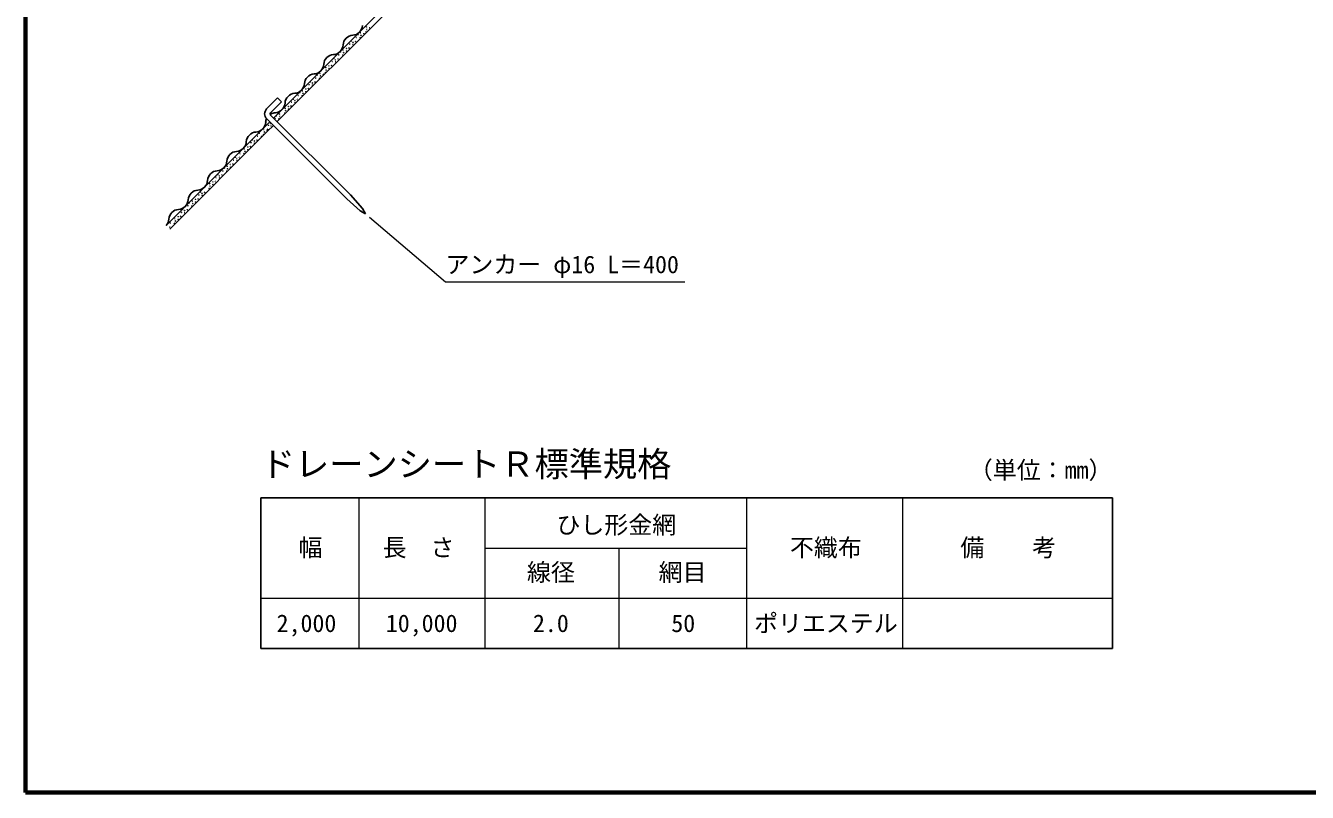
# Model space of a CAD drawing. Units: millimetres, scale not verified. Extents: x 200 to 8200, y 200 to 5824.
# Drawn here: x 200 to 3947, y 200 to 2442 of the extents above; entities that cross this region are included whole.
import ezdxf
from ezdxf.enums import TextEntityAlignment as Align

# ---------------------------------------------------------------- set-up
doc = ezdxf.new("R2010")
doc.units = ezdxf.units.MM
doc.header["$LTSCALE"] = 20
doc.layers.add('C-MTR', color=5, linetype='Continuous')
doc.layers.add('C-MTR-TXT', color=5, linetype='Continuous')
for name, color, linetype, lineweight in [('C-MTR-FRAM', 5, 'Continuous', 25), ('C-MTR-LINE', 5, 'Continuous', 13), ('C-STR', 7, 'Continuous', 25), ('C-STR-HTXT', 1, 'Continuous', 13), ('C-TTL', 2, 'Continuous', 70)]:
    doc.layers.add(name, color=color, linetype=linetype, lineweight=lineweight)
doc.styles.add('ＭＳ ゴシック', font='')
doc.styles.get('ＭＳ ゴシック').set_extended_font_data('MS Gothic')

msp = doc.modelspace()

# ---------------------------------------------------------------- linework, layer by layer
at = {"layer": 'C-MTR-FRAM'}
for p, q in [((887.75, 1061.57), (2307.61, 1061.57)), ((887.75, 1061.57), (887.75, 620.57)), ((2307.61, 1061.57), (3377.32, 1061.57)), ((3377.32, 1061.57), (3377.32, 620.57)), ((887.75, 620.57), (2307.61, 620.57)), ((2307.61, 620.57), (3377.32, 620.57))]:
    msp.add_line(p, q, dxfattribs=at)
at = {"layer": 'C-MTR-LINE'}
for p, q in [((1173.62, 1061.57), (1173.62, 620.57)), ((1542.02, 1061.57), (1542.02, 620.57)), ((2307.61, 1061.57), (2307.61, 620.57)), ((2763.78, 1061.57), (2763.78, 620.57)), ((1542.02, 914.57), (2307.61, 914.57)), ((1934.02, 914.57), (1934.02, 620.57)), ((887.75, 767.57), (2307.61, 767.57)), ((2307.61, 767.57), (3377.32, 767.57))]:
    msp.add_line(p, q, dxfattribs=at)
at = {"layer": 'C-STR'}
for p, q in [((924.91, 2172), (1236.31, 2483.4)), ((935.52, 2161.39), (1246.92, 2472.79)), ((904.26, 2198.41), (936.71, 2230.89)), ((915.91, 2187.43), (948.03, 2219.58)), ((948.03, 2219.58), (936.71, 2230.89)), ((916.21, 2180.69), (1150.13, 1946.9)), ((896.9, 2143.98), (913.6, 2160.68)), ((904.9, 2169.37), (1138.82, 1935.59)), ((907.5, 2133.38), (924.21, 2150.08)), ((621.37, 1847.24), (907.5, 2133.38)), ((1178.16, 1900.52), (1138.82, 1935.59)), ((1185.23, 1907.59), (1150.13, 1946.9)), ((1178.16, 1900.52), (1193.48, 1892.27)), ((1193.48, 1892.27), (1185.23, 1907.59))]:
    msp.add_line(p, q, dxfattribs=at)
at = {"layer": 'C-STR', "color": 1}
msp.add_line((610.77, 1857.85), (896.9, 2143.98), dxfattribs=at)
at = {"layer": 'C-STR'}
for centre in [(1196.25, 2438.2), (1205.83, 2435.6), (1166.71, 2407.56), (1171.43, 2415.96), (1177.96, 2407.03), (1179.28, 2421.23), (1180.59, 2413.93), (1188.86, 2418.63), (1194.93, 2424), (1197.56, 2430.9), (1120.52, 2365.05), (1128.37, 2370.32), (1129.68, 2363.02), (1137.94, 2375.6), (1137.94, 2367.72), (1145.31, 2376.7), (1147.38, 2388.23), (1152.11, 2396.63), (1156.93, 2393.17), (1157.27, 2387.04), (1164.64, 2396.02), (1087.03, 2324.69), (1094.4, 2325.79), (1096.47, 2337.32), (1101.2, 2345.72), (1106.02, 2342.26), (1106.36, 2336.13), (1113.73, 2345.11), (1115.8, 2356.65), (1127.05, 2356.12), (1047.92, 2288.76), (1052.64, 2297.16), (1059.17, 2288.23), (1060.49, 2302.44), (1061.8, 2295.13), (1070.06, 2299.84), (1076.14, 2305.2), (1077.46, 2319.41), (1078.77, 2312.11), (1087.03, 2316.81), (1009.58, 2251.53), (1019.14, 2256.81), (1019.15, 2248.93), (1026.52, 2257.91), (1028.59, 2269.44), (1033.31, 2277.84), (1038.14, 2274.37), (1038.48, 2268.25), (1045.84, 2277.23), (977.68, 2218.53), (982.4, 2226.93), (987.22, 2223.46), (987.56, 2217.34), (994.93, 2226.32), (997, 2237.85), (1001.73, 2246.25), (1008.25, 2237.32), (1010.88, 2244.22), (933.85, 2178.37), (941.69, 2183.65), (943, 2176.34), (957.34, 2186.41), (958.66, 2200.62), (959.97, 2193.31), (968.23, 2205.9), (968.24, 2198.01), (975.61, 2206.99), (896.44, 2138.39), (906.01, 2135.79), (907.72, 2139.11), (909.8, 2150.64), (916.28, 2156.37), (917.59, 2149.07), (929.12, 2169.97), (940.37, 2169.44), (858.88, 2099.73), (863.61, 2108.13), (868.43, 2104.67), (868.77, 2098.54), (876.14, 2107.53), (878.21, 2119.06), (882.93, 2127.46), (889.46, 2118.53), (895.12, 2124.18), (897.75, 2131.09), (827.3, 2068.15), (838.55, 2067.62), (839.87, 2081.82), (841.18, 2074.52), (849.44, 2087.1), (849.44, 2079.22), (856.81, 2088.2), (781.11, 2025.64), (788.96, 2030.91), (790.27, 2023.61), (798.53, 2036.19), (798.53, 2028.31), (805.9, 2037.29), (807.97, 2048.82), (812.7, 2057.22), (817.52, 2053.76), (817.86, 2047.63), (825.23, 2056.61), (754.99, 1986.38), (757.06, 1997.91), (761.78, 2006.31), (766.61, 2002.85), (766.95, 1996.72), (774.31, 2005.7), (776.39, 2017.23), (787.64, 2016.7), (710.87, 1955.4), (715.7, 1951.93), (723.4, 1954.79), (736.73, 1965.79), (738.05, 1980), (739.36, 1972.69), (747.61, 1985.28), (747.62, 1977.4), (674.56, 1915.41), (679.29, 1923.81), (685.81, 1914.88), (687.14, 1929.09), (688.44, 1921.78), (696.7, 1934.37), (696.71, 1926.48), (704.08, 1935.46), (706.15, 1947), (716.04, 1945.81), (636.22, 1878.18), (645.79, 1883.46), (645.8, 1875.57), (653.17, 1884.55), (655.24, 1896.09), (659.96, 1904.49), (664.78, 1901.02), (665.12, 1894.9), (672.49, 1903.88), (621.58, 1852.97), (623.65, 1864.5), (634.9, 1863.97), (637.53, 1870.87)]:
    msp.add_circle(centre, 0.3, dxfattribs=at)
at = {"layer": 'C-STR', "color": 1}
for centre, start, end in [((1154.19, 2444.25), 273.88791, 356.11209), ((1158.31, 2383.56), 93.88791, 176.11209), ((1097.62, 2387.69), 273.88791, 356.11209), ((1041.05, 2331.12), 273.88791, 356.11209), ((1101.75, 2326.99), 93.88791, 176.11209), ((1045.18, 2270.42), 93.88791, 176.11209), ((984.48, 2274.55), 273.88791, 356.11209), ((927.92, 2217.98), 273.88791, 356.11209), ((988.61, 2213.86), 93.88791, 176.11209), ((932.04, 2157.29), 93.88791, 119.60587), ((871.35, 2161.41), 273.88791, 356.11209), ((932.04, 2157.29), 155.4613, 176.11209), ((814.78, 2104.84), 273.88791, 356.11209), ((875.47, 2100.72), 93.88791, 176.11209), ((818.9, 2044.15), 93.88791, 176.11209), ((758.21, 2048.27), 273.88791, 356.11209), ((701.64, 1991.71), 273.88791, 356.11209), ((762.33, 1987.58), 93.88791, 176.11209), ((705.77, 1931.01), 93.88791, 176.11209), ((645.07, 1935.14), 273.88791, 356.11209), ((588.5, 1878.57), 317.04491, 356.11209), ((649.2, 1874.44), 93.88791, 176.11209)]:
    msp.add_arc(centre, 30.42, start, end, dxfattribs=at)
at = {"layer": 'C-STR'}
for radius, start in [(21, 137.51097), (5, 140.12937)]:
    msp.add_arc((919.74, 2184.23), radius, start, 225.01704, dxfattribs=at)
at = {"layer": 'C-STR-HTXT'}
for p, q in [((1204.89, 1882.54), (1427.36, 1692.79)), ((1427.36, 1692.79), (2127.36, 1692.79))]:
    msp.add_line(p, q, dxfattribs=at)
at = {"layer": 'C-TTL'}
msp.add_lwpolyline([(200, 200), (8200, 200), (8200, 5740), (200, 5740)], close=True, dxfattribs=at)

# ---------------------------------------------------------------- texts
at = {"layer": 'C-MTR', "style": 'ＭＳ ゴシック'}
msp.add_text('ドレーンシートＲ標準規格', height=73.31, dxfattribs=at).set_placement((887.75, 1101.57), align=Align.BOTTOM_LEFT)
at = {"layer": 'C-MTR-TXT', "style": 'ＭＳ ゴシック'}
msp.add_text('（単位：mm）', height=51.32, dxfattribs=at).set_placement((2957.32, 1101.57), align=Align.BOTTOM_LEFT)
for s, p in [('ひし形金網', (1751.77, 982.36)), ('幅', (997.9, 915.97)), ('長\u3000さ', (1243.49, 915.97)), ('2,000', (933.71, 694.49)), ('10,000', (1252.99, 694.49))]:
    msp.add_text(s, height=51.32, dxfattribs=at).set_placement(p, align=Align.MIDDLE_LEFT)
for s, p in [('不織布', (2539.42, 915.97)), ('備\u3000\u3000考', (3072.49, 915.97)), ('2.0', (1735.49, 694.49)), ('50', (2122.47, 694.49)), ('ポリエステル', (2539.42, 694.49))]:
    msp.add_text(s, height=51.32, dxfattribs=at).set_placement(p, align=Align.MIDDLE_CENTER)
for s, p in [('線径', (1735.49, 802.69)), ('網目', (2120.52, 802.69))]:
    msp.add_text(s, height=51.32, dxfattribs=at).set_placement(p, align=Align.BOTTOM_CENTER)
at = {"layer": 'C-STR-HTXT', "color": 7, "style": 'ＭＳ ゴシック'}
msp.add_text('アンカー φ16 L＝400', height=51.32, dxfattribs=at).set_placement((1427.36, 1702.79), align=Align.BOTTOM_LEFT)

doc.saveas('drawing.dxf')
